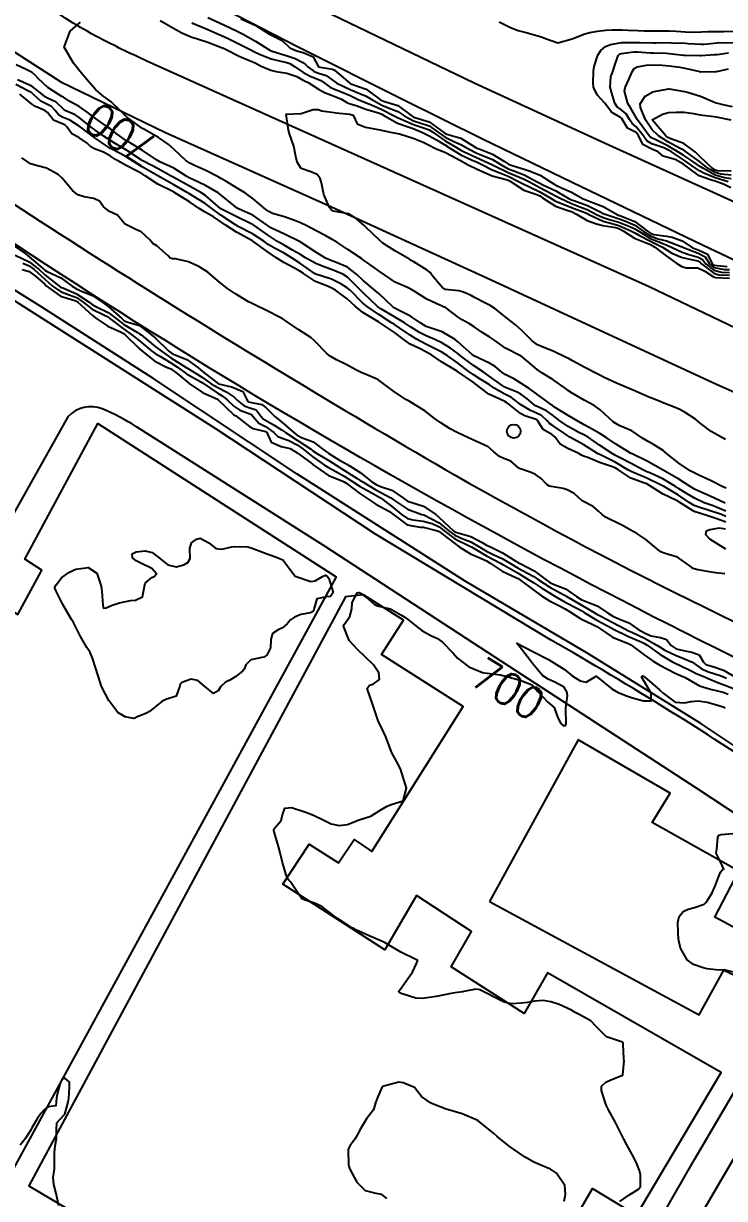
# Model space of a CAD drawing. Header units: metres. Extents: x 286371 to 293043, y 7462578 to 7466404.
# Drawn here: x 287345.1 to 287433.1, y 7465442.6 to 7465590.2 of the extents above; entities that cross this region are included whole.
import ezdxf
from ezdxf.enums import TextEntityAlignment as Align

# ---------------------------------------------------------------- set-up
doc = ezdxf.new("R2010")
doc.units = ezdxf.units.M
doc.header["$MEASUREMENT"] = 0
doc.linetypes.add('CONTINUO', pattern=[0])
for name, color, linetype in [('Cotas', 45, 'Continuous'), ('Curvas de Nivel 1m', 11, 'Continuous'), ('Curvas de Nivel 5m', 15, 'Continuous'), ('Divisas', 45, 'Continuous'), ('Edificações', 30, 'Continuous'), ('Linha Férrea', 20, 'Continuous'), ('Postes', 20, 'Continuous'), ('TEXTO', 45, 'Continuous'), ('Vias primárias', 230, 'Continuous')]:
    doc.layers.add(name, color=color, linetype=linetype)
doc.styles.add('Style-STANDARD', font='STANDARD.shx')

msp = doc.modelspace()

# ---------------------------------------------------------------- linework, layer by layer
at = {"layer": 'Curvas de Nivel 1m', "flags": 128}
for points, elevation in [([(287433.37, 7465531.81), (287433.03, 7465531.96), (287431.39, 7465532.79), (287429.99, 7465533.42), (287429.41, 7465533.7), (287428.83, 7465534.02), (287427.43, 7465534.95), (287426.04, 7465536.07), (287425.45, 7465536.56), (287424.23, 7465537.33), (287423.47, 7465537.75), (287422.86, 7465538.11), (287421.49, 7465539.01), (287420.01, 7465539.64), (287419.5, 7465539.93), (287419.18, 7465540.17), (287417.53, 7465541.66), (287416.76, 7465542.21), (287415.54, 7465542.89), (287414.02, 7465543.78), (287413.56, 7465544.07), (287413.29, 7465544.26), (287411.58, 7465545.46), (287410.22, 7465546.31), (287409.6, 7465546.73), (287407.72, 7465548.34), (287407.62, 7465548.41), (287407.51, 7465548.46), (287405.65, 7465549.43), (287404.3, 7465550.39), (287403.67, 7465550.81), (287402.66, 7465551.41), (287401.69, 7465552.1), (287401.12, 7465552.45), (287400.19, 7465552.96), (287399.71, 7465553.29), (287398.1, 7465554.5), (287397.85, 7465554.62), (287397.73, 7465554.67), (287397.47, 7465554.77), (287395.74, 7465555.58), (287394.18, 7465556.56), (287393.76, 7465556.82), (287393.31, 7465557.02), (287391.77, 7465557.7), (287390.42, 7465558.61), (287389.79, 7465559.09), (287388.31, 7465560.14), (287387.81, 7465560.48), (287387.55, 7465560.66), (287385.83, 7465561.81), (287384.47, 7465562.71), (287383.85, 7465563.08), (287383.07, 7465563.52), (287381.87, 7465564.16), (287380.67, 7465564.76), (287379.88, 7465565.14), (287379.26, 7465565.41), (287377.89, 7465565.89), (287376.39, 7465566.34), (287375.91, 7465566.56), (287375.53, 7465566.84), (287373.93, 7465568.18), (287372.97, 7465568.88), (287371.95, 7465569.52), (287370.49, 7465570.4), (287369.97, 7465570.69), (287369.54, 7465570.93), (287367.99, 7465571.74), (287366.66, 7465572.31), (287366, 7465572.63), (287365.49, 7465572.99), (287364.02, 7465574.37), (287363.25, 7465575.03), (287362.05, 7465575.88), (287360.23, 7465576.91), (287360.06, 7465576.99), (287359.93, 7465577.08), (287358.08, 7465578.44), (287357.37, 7465579.12), (287356.11, 7465580.33), (287355.02, 7465581.15), (287354.13, 7465581.88), (287353.02, 7465583.18), (287352.17, 7465584.21), (287351.39, 7465585.21), (287350.22, 7465587.22), (287350.97, 7465589.21), (287352.27, 7465590.37)], 701), ([(287362.27, 7465590.56), (287363.36, 7465589.93), (287364.25, 7465589.42), (287364.99, 7465589), (287366.24, 7465588.47), (287366.94, 7465588.27), (287368.23, 7465587.85), (287369.95, 7465587.19), (287370.22, 7465587.08), (287370.55, 7465586.92), (287372.2, 7465586.1), (287373.55, 7465585.51), (287374.19, 7465585.23), (287374.96, 7465584.85), (287376.18, 7465584.31), (287376.85, 7465584.15), (287378.17, 7465583.95), (287379.43, 7465583.52), (287380.16, 7465583.11), (287380.38, 7465582.99), (287380.84, 7465582.76), (287382.14, 7465581.95), (287382.92, 7465581.51), (287384.13, 7465581.08), (287385.04, 7465580.69), (287385.69, 7465580.26), (287386.12, 7465580.12), (287386.9, 7465579.87), (287388.11, 7465579.41), (287389.81, 7465578.91), (287390.1, 7465578.8), (287390.43, 7465578.61), (287392.08, 7465577.66), (287393.42, 7465577.21), (287394.06, 7465577), (287395.14, 7465576.54), (287396.05, 7465576.09), (287396.96, 7465575.59), (287398.03, 7465574.93), (287398.71, 7465574.48), (287400.01, 7465573.68), (287401.37, 7465573.08), (287402, 7465572.82), (287402.76, 7465572.42), (287403.98, 7465571.8), (287404.94, 7465571.43), (287405.97, 7465571.01), (287407.27, 7465570.35), (287407.96, 7465569.99), (287408.58, 7465569.71), (287409.95, 7465569.06), (287411.24, 7465568.29), (287411.93, 7465567.89), (287412.59, 7465567.61), (287413.92, 7465567.09), (287415.75, 7465566.39), (287415.91, 7465566.32), (287416.1, 7465566.22), (287417.89, 7465565.37), (287418.98, 7465565.08), (287419.88, 7465564.83), (287421.37, 7465564.14), (287421.87, 7465563.88), (287422.39, 7465563.6), (287423.85, 7465562.84), (287425.35, 7465562.08), (287425.83, 7465561.81), (287426.54, 7465561.35), (287427.82, 7465560.78), (287429.38, 7465560.45), (287429.81, 7465560.36), (287430.03, 7465560.24), (287430.26, 7465560.01), (287431.79, 7465558.82), (287432.43, 7465558.61), (287433.78, 7465558.56)], 701), ([(287368.27, 7465590.95), (287370.26, 7465590.02), (287371.92, 7465589.22), (287372.25, 7465589.07), (287372.59, 7465588.89), (287374.23, 7465587.97), (287376.05, 7465586.84), (287376.21, 7465586.76), (287376.33, 7465586.72), (287378.2, 7465586.14), (287379.21, 7465585.79), (287380.19, 7465585.29), (287380.49, 7465585.07), (287380.82, 7465584.76), (287381.61, 7465584.18), (287382.17, 7465583.97), (287383.1, 7465583.66), (287384.16, 7465582.91), (287384.47, 7465582.7), (287386.14, 7465581.88), (287387.43, 7465581.36), (287388.13, 7465581.05), (287388.83, 7465580.63), (287390.11, 7465579.93), (287391.24, 7465579.47), (287392.1, 7465579.12), (287392.98, 7465578.57), (287394.08, 7465577.98), (287394.89, 7465577.73), (287396.07, 7465577.34), (287397.24, 7465576.51), (287398.05, 7465575.92), (287399.16, 7465575.35), (287400.03, 7465574.99), (287401, 7465574.45), (287402.02, 7465573.91), (287402.87, 7465573.56), (287404, 7465573.09), (287405.18, 7465572.39), (287405.99, 7465571.94), (287406.67, 7465571.68), (287407.98, 7465571.2), (287409.62, 7465570.32), (287409.96, 7465570.12), (287410.33, 7465569.94), (287411.95, 7465569.16), (287413.52, 7465568.26), (287413.93, 7465568.06), (287414.24, 7465567.94), (287415.92, 7465567.31), (287417.63, 7465566.48), (287417.91, 7465566.33), (287418.29, 7465566.19), (287419.9, 7465565.64), (287420.64, 7465565.41), (287421.89, 7465564.88), (287422.94, 7465564.12), (287423.86, 7465563.52), (287424.78, 7465563.16), (287425.85, 7465562.88), (287427.71, 7465562.17), (287427.84, 7465562.12), (287427.98, 7465562.04), (287429.82, 7465561.35), (287430.7, 7465560.88), (287431.26, 7465559.99), (287431.8, 7465559.55), (287433.14, 7465559.3), (287433.79, 7465559.28)], 699), ([(287372.41, 7465590.76), (287374.26, 7465589.94), (287375.98, 7465588.84), (287376.24, 7465588.71), (287377.52, 7465588.1), (287378.22, 7465587.48), (287378.57, 7465587.15), (287379.29, 7465586.78), (287380.02, 7465586.58), (287380.21, 7465586.54), (287381.46, 7465586.01), (287382.17, 7465584.73), (287383.92, 7465584.45), (287384.18, 7465584.33), (287386.07, 7465582.68), (287386.15, 7465582.63), (287386.22, 7465582.61), (287388.14, 7465581.95), (287389.93, 7465580.62), (287390.12, 7465580.5), (287390.3, 7465580.44), (287392.11, 7465579.87), (287393.9, 7465578.56), (287394.09, 7465578.44), (287394.24, 7465578.4), (287396.07, 7465577.85), (287397.89, 7465576.5), (287398.05, 7465576.38), (287398.26, 7465576.29), (287400.04, 7465575.77), (287401.72, 7465574.75), (287402.03, 7465574.52), (287402.33, 7465574.43), (287404.01, 7465573.77), (287405.53, 7465572.85), (287406, 7465572.53), (287406.49, 7465572.37), (287407.99, 7465571.91), (287408.63, 7465571.69), (287409.98, 7465571.13), (287411.28, 7465570.29), (287411.96, 7465569.88), (287412.68, 7465569.54), (287413.95, 7465569.01), (287415.31, 7465568.23), (287415.93, 7465567.94), (287416.36, 7465567.79), (287417.92, 7465567.21), (287419.73, 7465566.17), (287419.9, 7465566.09), (287420, 7465566.06), (287421.89, 7465565.34), (287423.48, 7465564.11), (287423.87, 7465563.84), (287424.26, 7465563.7), (287425.86, 7465563.47), (287426.59, 7465563.34), (287427.85, 7465562.9), (287429.13, 7465562.02), (287429.83, 7465561.75), (287431.03, 7465561.2), (287431.61, 7465559.99), (287431.8, 7465559.83), (287433.5, 7465559.65)], 698), ([(287404.86, 7465590.4), (287406.26, 7465589.67), (287407.23, 7465589.33), (287408.25, 7465589.07), (287410, 7465588.56), (287410.24, 7465588.48), (287410.66, 7465588.31), (287412.23, 7465587.78), (287414.02, 7465588.25), (287414.24, 7465588.36), (287415.59, 7465588.88), (287416.25, 7465589.05), (287417.21, 7465589.24), (287418.25, 7465589.36), (287419.05, 7465589.38), (287420.25, 7465589.38), (287421.03, 7465589.36), (287422.25, 7465589.3), (287423.09, 7465589.27), (287424.25, 7465589.25), (287425.08, 7465589.26), (287426.25, 7465589.25), (287427.09, 7465589.21), (287428.25, 7465589.14), (287429.17, 7465589.1), (287430.25, 7465589.13), (287431.07, 7465589.17), (287432.25, 7465589.2), (287433.02, 7465589.2), (287434.25, 7465589.23)], 697), ([(287433.96, 7465569.57), (287433.09, 7465569.96), (287431.97, 7465570.38), (287431.4, 7465570.56), (287429.98, 7465571.07), (287428.65, 7465572.02), (287428, 7465572.51), (287426.94, 7465573.12), (287426.01, 7465573.36), (287425.46, 7465573.52), (287424.81, 7465574.08), (287424.03, 7465574.4), (287422.91, 7465574.99), (287422.36, 7465576.12), (287422.06, 7465576.49), (287420.98, 7465577.06), (287420.31, 7465578.16), (287420.23, 7465578.3), (287420.09, 7465578.4), (287418.96, 7465579.04), (287418.11, 7465580.19), (287417.15, 7465581.23), (287416.71, 7465582.21), (287416.65, 7465582.71), (287416.68, 7465584.21), (287416.77, 7465584.8), (287417.23, 7465586.2), (287417.62, 7465586.78), (287418.22, 7465587.28), (287418.83, 7465587.57), (287420.23, 7465587.81), (287420.56, 7465587.82), (287422.23, 7465587.81), (287422.55, 7465587.8), (287424.23, 7465587.75), (287424.57, 7465587.75), (287426.23, 7465587.79), (287426.51, 7465587.78), (287428.23, 7465587.7), (287428.58, 7465587.68), (287430.23, 7465587.6), (287430.61, 7465587.61), (287432.23, 7465587.78), (287432.41, 7465587.8), (287434.23, 7465587.75)], 698), ([(287433.61, 7465570.31), (287431.98, 7465570.8), (287430.57, 7465571.41), (287429.99, 7465571.69), (287429.5, 7465572.01), (287428.01, 7465573.06), (287426.48, 7465574.06), (287426.03, 7465574.32), (287425.54, 7465574.56), (287424.04, 7465575.07), (287423.38, 7465575.44), (287422.94, 7465576.11), (287422.07, 7465577.2), (287421.56, 7465577.61), (287421.21, 7465578.14), (287420.81, 7465578.86), (287420.1, 7465579.41), (287419.65, 7465579.71), (287419.39, 7465580.17), (287419.1, 7465581.15), (287418.77, 7465582.18), (287418.85, 7465583.48), (287419.11, 7465584.17), (287419.38, 7465584.97), (287419.79, 7465586.16), (287419.99, 7465586.37), (287420.21, 7465586.44), (287421.73, 7465586.61), (287422.21, 7465586.62), (287423.81, 7465586.51), (287424.21, 7465586.49), (287425.83, 7465586.45), (287426.21, 7465586.43), (287428.01, 7465586.23), (287428.21, 7465586.22), (287430.03, 7465586.18), (287430.21, 7465586.18), (287431.91, 7465586.28), (287432.21, 7465586.31), (287433.67, 7465586.5)], 699), ([(287433.33, 7465528.94), (287431.71, 7465529.61), (287431.34, 7465529.72), (287430.59, 7465530), (287429.36, 7465530.59), (287428.05, 7465531.35), (287427.38, 7465531.78), (287426.98, 7465532.05), (287425.4, 7465532.99), (287423.77, 7465533.74), (287423.41, 7465533.89), (287422.96, 7465534.11), (287421.43, 7465534.92), (287419.94, 7465535.66), (287419.44, 7465535.92), (287419.02, 7465536.17), (287417.46, 7465537.25), (287416.02, 7465538.22), (287415.48, 7465538.54), (287414.87, 7465538.84), (287413.49, 7465539.59), (287412.47, 7465540.27), (287411.52, 7465541.04), (287410.77, 7465541.55), (287409.53, 7465542.11), (287409.39, 7465542.17), (287409.18, 7465542.32), (287408.31, 7465543.1), (287407.55, 7465543.64), (287407.09, 7465543.88), (287405.86, 7465544.38), (287405.65, 7465544.47), (287405.57, 7465544.52), (287405.19, 7465544.77), (287403.59, 7465545.91), (287402.82, 7465546.43), (287401.61, 7465547.25), (287399.99, 7465548.47), (287399.64, 7465548.74), (287398.74, 7465549.4), (287397.66, 7465550.09), (287396.75, 7465550.52), (287395.67, 7465550.95), (287394.84, 7465551.39), (287393.69, 7465552.09), (287392.95, 7465552.58), (287391.71, 7465553.36), (287389.97, 7465554.37), (287389.72, 7465554.52), (287389.58, 7465554.63), (287387.75, 7465556.36), (287387.46, 7465556.66), (287385.78, 7465558.32), (287385.21, 7465558.69), (287383.79, 7465559.28), (287382.94, 7465559.59), (287381.8, 7465560.03), (287380.53, 7465560.76), (287379.82, 7465561.21), (287378.88, 7465561.74), (287377.84, 7465562.33), (287377.01, 7465562.82), (287375.85, 7465563.55), (287374.03, 7465564.86), (287373.89, 7465564.96), (287373.71, 7465565.04), (287371.9, 7465565.89), (287369.96, 7465566.88), (287369.91, 7465566.91), (287369.89, 7465566.92), (287367.94, 7465568.57), (287367.36, 7465568.96), (287365.96, 7465569.76), (287364.35, 7465570.63), (287363.97, 7465570.83), (287363.65, 7465571.02), (287361.99, 7465571.95), (287360.16, 7465572.91), (287360, 7465573), (287359.88, 7465573.08), (287358.02, 7465574.28), (287356.62, 7465575.13), (287356.04, 7465575.48), (287355.1, 7465576.1), (287354.06, 7465576.82), (287353.59, 7465577.17), (287352.08, 7465578.4), (287351.59, 7465578.71), (287350.41, 7465579.22), (287350.1, 7465579.45), (287349.18, 7465580.31), (287348.12, 7465580.83), (287347.83, 7465580.97), (287347.49, 7465581.27), (287346.14, 7465582.32), (287344.35, 7465583.13)], 699), ([(287433.32, 7465528.29), (287432.75, 7465528.54), (287431.33, 7465529), (287429.91, 7465529.43), (287429.34, 7465529.64), (287428.7, 7465530.02), (287427.37, 7465530.93), (287425.48, 7465532.07), (287425.38, 7465532.13), (287425.28, 7465532.18), (287423.4, 7465533.09), (287421.79, 7465533.75), (287421.41, 7465533.91), (287421.02, 7465534.14), (287419.43, 7465535.09), (287417.66, 7465535.97), (287417.44, 7465536.06), (287417.19, 7465536.2), (287415.46, 7465537.27), (287413.73, 7465538.25), (287413.48, 7465538.4), (287413.05, 7465538.69), (287411.5, 7465539.73), (287411.17, 7465539.96), (287410.88, 7465540.3), (287410.16, 7465540.96), (287409.52, 7465541.26), (287408.76, 7465541.57), (287407.53, 7465542.35), (287406.38, 7465543.2), (287405.55, 7465543.65), (287404.22, 7465544.4), (287403.57, 7465544.83), (287402.52, 7465545.49), (287401.59, 7465546.09), (287401.08, 7465546.45), (287399.62, 7465547.55), (287398.3, 7465548.49), (287397.64, 7465548.9), (287396.87, 7465549.29), (287395.65, 7465549.9), (287394.48, 7465550.55), (287393.67, 7465551.05), (287392.35, 7465551.92), (287391.69, 7465552.37), (287391.33, 7465552.6), (287389.71, 7465553.64), (287388.25, 7465554.65), (287387.73, 7465555.08), (287386.14, 7465556.68), (287385.76, 7465557), (287384.97, 7465557.49), (287383.77, 7465558.06), (287381.81, 7465558.72), (287381.78, 7465558.73), (287381.75, 7465558.74), (287379.8, 7465560.08), (287378.72, 7465560.79), (287377.82, 7465561.33), (287376.7, 7465561.95), (287375.84, 7465562.45), (287375.27, 7465562.84), (287373.86, 7465563.79), (287372.06, 7465564.71), (287371.88, 7465564.8), (287371.73, 7465564.9), (287369.9, 7465566.11), (287368.77, 7465566.94), (287367.92, 7465567.57), (287366.39, 7465568.52), (287365.94, 7465568.78), (287365.59, 7465568.99), (287363.96, 7465569.93), (287361.97, 7465571.04), (287359.99, 7465572.19), (287358.56, 7465573.1), (287358.01, 7465573.44), (287357.31, 7465573.82), (287356.02, 7465574.5), (287355, 7465575.15), (287354.04, 7465575.84), (287352.21, 7465577.19), (287352.07, 7465577.3), (287350.92, 7465578.06), (287350.08, 7465578.4), (287349.52, 7465578.67), (287349.07, 7465579.25), (287348.61, 7465579.77), (287348.11, 7465580.02), (287347.26, 7465580.42), (287346.37, 7465581.29), (287346.13, 7465581.5), (287345.74, 7465581.69), (287344.15, 7465582.51)], 698), ([(287433.31, 7465527.57), (287432.2, 7465527.97), (287431.32, 7465528.29), (287430.92, 7465528.39), (287429.33, 7465528.9), (287427.52, 7465530.04), (287427.36, 7465530.16), (287427.12, 7465530.28), (287425.37, 7465531.12), (287423.86, 7465532.1), (287423.39, 7465532.37), (287422.99, 7465532.51), (287421.4, 7465533.1), (287419.74, 7465534.16), (287419.42, 7465534.37), (287419.08, 7465534.51), (287417.43, 7465535.05), (287415.99, 7465535.66), (287415.44, 7465535.85), (287415.17, 7465535.96), (287414.78, 7465536.23), (287413.45, 7465536.83), (287412.52, 7465537.34), (287411.85, 7465538.28), (287411.48, 7465538.56), (287410.36, 7465539.18), (287409.67, 7465540.32), (287409.59, 7465540.41), (287409.51, 7465540.45), (287408.07, 7465540.9), (287407.52, 7465541.21), (287406.06, 7465542.38), (287405.75, 7465542.59), (287405.54, 7465542.72), (287404.94, 7465543), (287403.55, 7465543.65), (287402.5, 7465544.43), (287401.57, 7465545.13), (287399.63, 7465546.47), (287399.6, 7465546.5), (287399.55, 7465546.53), (287397.62, 7465547.68), (287396.38, 7465548.52), (287395.64, 7465548.97), (287394.84, 7465549.36), (287393.65, 7465549.93), (287392.74, 7465550.58), (287391.68, 7465551.37), (287389.82, 7465552.62), (287389.7, 7465552.71), (287389.49, 7465552.83), (287387.71, 7465553.9), (287386.76, 7465554.67), (287385.74, 7465555.59), (287384.3, 7465556.71), (287383.76, 7465557.01), (287383.3, 7465557.18), (287381.77, 7465557.8), (287380.25, 7465558.77), (287379.79, 7465559.09), (287379.06, 7465559.52), (287377.8, 7465560.19), (287376.81, 7465560.82), (287375.82, 7465561.48), (287373.9, 7465562.86), (287373.84, 7465562.9), (287373.77, 7465562.94), (287371.87, 7465563.97), (287370.41, 7465564.92), (287369.89, 7465565.28), (287368.95, 7465565.89), (287367.91, 7465566.49), (287367.18, 7465566.97), (287365.93, 7465567.77), (287363.96, 7465569.01), (287363.94, 7465569.02), (287363.93, 7465569.03), (287361.96, 7465570.01), (287360.36, 7465571.07), (287359.98, 7465571.32), (287359.45, 7465571.62), (287357.99, 7465572.34), (287356.67, 7465573.12), (287356.01, 7465573.53), (287355.14, 7465574.02), (287354.02, 7465574.46), (287353.56, 7465574.71), (287353.11, 7465575.18), (287352.04, 7465575.86), (287351.18, 7465576.34), (287350.55, 7465577.22), (287350.3, 7465577.46), (287350.07, 7465577.55), (287348.87, 7465578.05), (287348.09, 7465579), (287347.76, 7465579.27), (287346.59, 7465579.77), (287346.11, 7465580.1), (287344.64, 7465581.32)], 697), ([(287433.98, 7465571.16), (287432.69, 7465571.26), (287431.99, 7465571.46), (287431.09, 7465571.99), (287430.01, 7465572.85), (287428.39, 7465574.03), (287428.03, 7465574.26), (287427.58, 7465574.49), (287426.04, 7465575.32), (287424.84, 7465576.08), (287424.07, 7465576.82), (287423.24, 7465578.11), (287422.6, 7465579.63), (287422.57, 7465580.12), (287423.17, 7465581.06), (287424.14, 7465581.62), (287424.52, 7465581.71), (287426.14, 7465582), (287426.21, 7465582), (287428.14, 7465581.66), (287428.62, 7465581.54), (287430.13, 7465581.05), (287431.7, 7465580.4), (287432.12, 7465580.23), (287433.12, 7465579.96), (287434.11, 7465579.78)], 701), ([(287433.27, 7465537.96), (287431.49, 7465538.94), (287430.08, 7465540.01), (287429.51, 7465540.48), (287428.22, 7465541.33), (287427.53, 7465541.71), (287426.76, 7465542.06), (287425.54, 7465542.52), (287424.85, 7465542.78), (287423.55, 7465543.3), (287421.67, 7465544.13), (287421.56, 7465544.18), (287421.48, 7465544.22), (287419.58, 7465545.01), (287418.04, 7465545.74), (287417.59, 7465545.98), (287417.17, 7465546.2), (287415.61, 7465547), (287414.04, 7465547.82), (287413.62, 7465548.06), (287413.26, 7465548.26), (287411.64, 7465549.04), (287410.46, 7465549.48), (287409.65, 7465549.85), (287408.97, 7465550.32), (287407.68, 7465551.64), (287406.89, 7465552.36), (287405.71, 7465553.26), (287404.29, 7465554.4), (287403.73, 7465554.77), (287403.06, 7465555.09), (287401.74, 7465555.76), (287401.31, 7465556.01), (287400.37, 7465556.46), (287399.76, 7465556.62), (287398.06, 7465556.8), (287397.76, 7465556.94), (287396.44, 7465558.52), (287396.16, 7465558.9), (287395.79, 7465559.22), (287394.12, 7465560.25), (287393.81, 7465560.44), (287393.6, 7465560.57), (287391.83, 7465561.59), (287390.23, 7465562.62), (287389.85, 7465562.93), (287388.06, 7465564.65), (287387.88, 7465564.82), (287386.87, 7465565.69), (287385.9, 7465566.27), (287384, 7465566.62), (287383.9, 7465566.66), (287383.83, 7465566.72), (287383.53, 7465567.1), (287382.8, 7465568.73), (287382.53, 7465570.17), (287382.34, 7465570.74), (287381.98, 7465571.21), (287381.19, 7465571.56), (287379.99, 7465571.99), (287379.46, 7465572.78), (287379.31, 7465573.49), (287379.04, 7465574.79), (287378.52, 7465576.34), (287378.39, 7465576.8), (287378.09, 7465578.8), (287379.98, 7465578.9), (287380.1, 7465578.92), (287381.47, 7465579.38), (287382.1, 7465579.37), (287382.58, 7465579.22), (287384.1, 7465579), (287384.36, 7465578.97), (287386.1, 7465578.8), (287386.51, 7465578.67), (287387.01, 7465577.6), (287388.07, 7465577.18), (287389.86, 7465576.83), (287390.07, 7465576.78), (287390.98, 7465576.6), (287392.06, 7465576.39), (287392.32, 7465576.32), (287394.04, 7465575.77), (287395.3, 7465575.27), (287396.03, 7465574.9), (287396.85, 7465574.51), (287398.02, 7465574.04), (287398.91, 7465573.58), (287400, 7465572.97), (287400.95, 7465572.45), (287401.99, 7465571.93), (287402.9, 7465571.5), (287403.97, 7465571.07), (287405.74, 7465570.61), (287405.97, 7465570.52), (287406.23, 7465570.37), (287407.95, 7465569.25), (287409.56, 7465568.7), (287409.94, 7465568.54), (287410.3, 7465568.31), (287411.92, 7465567.24), (287413.46, 7465566.71), (287413.91, 7465566.56), (287414.55, 7465566.24), (287415.89, 7465565.45), (287417.07, 7465565.03), (287417.88, 7465564.81), (287419.5, 7465564.55), (287419.88, 7465564.45), (287420.43, 7465564.16), (287421.86, 7465563.21), (287423.3, 7465562.66), (287423.84, 7465562.43), (287424.39, 7465562.1), (287425.82, 7465561.01), (287427.14, 7465560.05), (287427.8, 7465559.65), (287428.32, 7465559.52), (287429.8, 7465559.5), (287430.69, 7465559.1), (287431.78, 7465558.38), (287432.07, 7465558.27), (287433.78, 7465558.19)], 702), ([(287433.99, 7465571.65), (287432.26, 7465571.7), (287431.99, 7465571.77), (287431.66, 7465571.98), (287430.02, 7465573.54), (287429.51, 7465574.01), (287428.04, 7465575.13), (287426.41, 7465575.7), (287426.05, 7465575.85), (287425.76, 7465576.07), (287424.08, 7465578.09), (287425.36, 7465578.81), (287426.1, 7465579), (287427.08, 7465579.07), (287428.1, 7465579.05), (287429.24, 7465578.88), (287430.09, 7465578.73), (287431.53, 7465578.55), (287432.09, 7465578.45), (287433.96, 7465578.07)], 702), ([(287433.21, 7465521.09), (287432, 7465521.18), (287431.21, 7465521.33), (287429.63, 7465521.6), (287429.22, 7465521.73), (287428.82, 7465522.02), (287427.24, 7465523.15), (287425.68, 7465523.64), (287425.25, 7465523.77), (287424.83, 7465524.08), (287423.27, 7465525.38), (287422.12, 7465526.12), (287421.3, 7465526.59), (287420.34, 7465527.12), (287419.32, 7465527.65), (287418.96, 7465527.81), (287418.2, 7465528.19), (287417.72, 7465528.58), (287417.34, 7465528.94), (287416.64, 7465529.51), (287415.35, 7465530.18), (287415.27, 7465530.24), (287414.27, 7465531.15), (287413.37, 7465531.63), (287412.89, 7465531.79), (287411.38, 7465532.02), (287411.15, 7465532.07), (287410.83, 7465532.3), (287410.14, 7465533.06), (287409.4, 7465533.53), (287408.86, 7465533.79), (287407.41, 7465534.29), (287407.36, 7465534.3), (287407.3, 7465534.36), (287406.29, 7465535.23), (287405.43, 7465535.57), (287404.87, 7465535.82), (287404.17, 7465536.4), (287403.45, 7465537), (287402.37, 7465537.52), (287401.47, 7465537.94), (287400.36, 7465538.46), (287399.48, 7465538.87), (287398.7, 7465539.28), (287397.5, 7465540.02), (287396.84, 7465540.51), (287395.52, 7465541.53), (287393.87, 7465542.56), (287393.55, 7465542.74), (287393.14, 7465542.98), (287391.57, 7465544), (287390.78, 7465544.61), (287389.59, 7465545.49), (287388.13, 7465546.12), (287387.6, 7465546.31), (287386.84, 7465546.67), (287385.61, 7465547.34), (287384.4, 7465547.93), (287383.63, 7465548.4), (287383.25, 7465548.72), (287381.66, 7465550.35), (287381.17, 7465550.75), (287379.68, 7465551.73), (287378.07, 7465552.8), (287377.7, 7465553.05), (287377.16, 7465553.35), (287375.71, 7465554.12), (287374.16, 7465554.86), (287373.73, 7465555.05), (287373.35, 7465555.25), (287371.74, 7465556.22), (287370.73, 7465556.91), (287369.77, 7465557.66), (287368.23, 7465558.95), (287367.79, 7465559.27), (287367.11, 7465559.65), (287365.81, 7465560.24), (287364.2, 7465560.63), (287363.82, 7465560.63), (287363.5, 7465560.71), (287363.25, 7465561.02), (287361.84, 7465562.25), (287361.36, 7465562.57), (287360.92, 7465563.06), (287359.87, 7465564.01), (287359.14, 7465564.35), (287357.88, 7465564.97), (287357.76, 7465565.12), (287356.89, 7465566.12), (287355.91, 7465566.58), (287355.14, 7465567.16), (287354.63, 7465567.87), (287353.93, 7465568.21), (287352.73, 7465568.4), (287351.94, 7465568.69), (287351.27, 7465569.21), (287349.97, 7465570.78), (287349.46, 7465571.24), (287347.99, 7465572.02), (287347.02, 7465572.25), (287345.99, 7465572.57), (287344.88, 7465573.31)], 696), ([(287343.84, 7465562.31), (287345.29, 7465561.3), (287345.82, 7465560.88), (287347.73, 7465559.27), (287347.79, 7465559.2), (287347.97, 7465559.08), (287349.78, 7465558.23), (287351.22, 7465557.21), (287351.76, 7465556.87), (287352.39, 7465556.56), (287353.75, 7465556.02), (287355.05, 7465555.15), (287355.73, 7465554.63), (287357.43, 7465553.12), (287357.69, 7465552.9), (287358.08, 7465552.71), (287359.68, 7465552.24), (287361.23, 7465551.06), (287361.66, 7465550.65), (287363.36, 7465549.03), (287363.63, 7465548.83), (287364.01, 7465548.63), (287365.62, 7465548), (287367, 7465546.97), (287367.6, 7465546.49), (287369.57, 7465544.93), (287371.21, 7465544.55), (287371.57, 7465544.45), (287372.66, 7465543.98), (287373.19, 7465542.87), (287373.35, 7465542.68), (287373.54, 7465542.62), (287375.02, 7465542.33), (287375.53, 7465541.98), (287376.65, 7465540.82), (287377.5, 7465540.14), (287379.1, 7465538.78), (287379.48, 7465538.5), (287380.03, 7465538.21), (287381.47, 7465537.63), (287382.7, 7465536.73), (287383.44, 7465536.17), (287384.78, 7465535.34), (287385.42, 7465535), (287386.01, 7465534.68), (287387.4, 7465533.79), (287388.87, 7465532.63), (287389.38, 7465532.29), (287389.94, 7465532.05), (287391.37, 7465531.58), (287392.83, 7465530.57), (287393.35, 7465530.21), (287393.86, 7465530.04), (287395.34, 7465529.57), (287396.88, 7465528.51), (287397.32, 7465528.14), (287399.12, 7465526.48), (287399.29, 7465526.34), (287399.51, 7465526.25), (287401.28, 7465525.74), (287402.69, 7465525.01), (287403.27, 7465524.66), (287403.83, 7465524.41), (287405.25, 7465523.7), (287406.95, 7465522.65), (287407.24, 7465522.45), (287407.47, 7465522.35), (287409.22, 7465521.45), (287410.76, 7465520.3), (287411.2, 7465519.99), (287411.74, 7465519.74), (287413.18, 7465519.17), (287414.57, 7465518.24), (287415.16, 7465517.85), (287415.84, 7465517.54), (287417.15, 7465517.05), (287418.44, 7465516.18), (287419.13, 7465515.75), (287419.86, 7465515.43), (287421.12, 7465514.9), (287422.28, 7465514.13), (287423.1, 7465513.64), (287423.9, 7465513.29), (287425.09, 7465513.09), (287425.85, 7465512.83), (287426.44, 7465512.06), (287427.07, 7465511.67), (287428.39, 7465511.35), (287429.06, 7465511.23), (287429.96, 7465510.9), (287430.53, 7465509.99), (287430.78, 7465509.73), (287431.04, 7465509.61), (287431.55, 7465509.47), (287433.03, 7465508.99), (287434.83, 7465507.93)], 696), ([(287344.05, 7465561.09), (287345.81, 7465560.24), (287347.07, 7465559.28), (287347.78, 7465558.64), (287349.52, 7465557.24), (287349.76, 7465557.07), (287350.02, 7465556.97), (287351.75, 7465556.24), (287353.33, 7465555.18), (287353.73, 7465554.89), (287354.27, 7465554.62), (287355.72, 7465553.91), (287356.73, 7465553.13), (287357.68, 7465552.4), (287359.4, 7465551.36), (287359.67, 7465551.22), (287359.87, 7465551.08), (287361.64, 7465549.64), (287362.41, 7465549.04), (287363.62, 7465548.21), (287365.53, 7465547), (287365.6, 7465546.95), (287365.71, 7465546.89), (287367.59, 7465545.73), (287368.67, 7465544.95), (287369.57, 7465544.41), (287370.57, 7465543.93), (287371.55, 7465543.27), (287371.74, 7465543.1), (287371.94, 7465542.9), (287372.83, 7465542.17), (287373.53, 7465541.93), (287374.31, 7465541.65), (287374.95, 7465540.85), (287375.21, 7465540.54), (287375.51, 7465540.35), (287376.58, 7465539.73), (287377.49, 7465539.14), (287378.02, 7465538.8), (287379.47, 7465537.86), (287381.13, 7465536.75), (287381.45, 7465536.52), (287382.03, 7465536.15), (287383.43, 7465535.3), (287384.37, 7465534.7), (287385.4, 7465534.05), (287387.01, 7465533.04), (287387.39, 7465532.81), (287387.63, 7465532.65), (287389.37, 7465531.64), (287391.24, 7465530.6), (287391.35, 7465530.52), (287391.68, 7465530.26), (287393.33, 7465529.19), (287395.11, 7465528.54), (287395.32, 7465528.49), (287395.38, 7465528.48), (287397.31, 7465527.46), (287398.52, 7465526.49), (287399.29, 7465525.91), (287400.28, 7465525.46), (287401.27, 7465525.1), (287402.42, 7465524.43), (287403.26, 7465523.92), (287404.18, 7465523.47), (287405.24, 7465522.99), (287406.25, 7465522.37), (287407.23, 7465521.77), (287408.42, 7465521.14), (287409.21, 7465520.72), (287409.8, 7465520.32), (287411.19, 7465519.38), (287413.04, 7465518.39), (287413.17, 7465518.33), (287413.28, 7465518.26), (287415.15, 7465517.16), (287416.79, 7465516.21), (287417.13, 7465516.01), (287417.53, 7465515.8), (287419.12, 7465514.96), (287420.63, 7465514.15), (287421.1, 7465513.91), (287421.51, 7465513.73), (287423.09, 7465512.97), (287424.65, 7465512.09), (287425.07, 7465511.84), (287425.64, 7465511.5), (287427.06, 7465510.81), (287427.6, 7465510.59), (287429.02, 7465510.02), (287429.04, 7465510.01), (287430.21, 7465509.18), (287431.03, 7465508.79), (287432.73, 7465508.25), (287433.02, 7465508.14), (287433.38, 7465507.95)], 697), ([(287344.91, 7465559.31), (287345.79, 7465559.04), (287346.59, 7465558.47), (287347.77, 7465557.45), (287347.96, 7465557.26), (287349.74, 7465555.95), (287351.56, 7465555.38), (287351.74, 7465555.32), (287351.9, 7465555.2), (287353.71, 7465553.56), (287354.19, 7465553.17), (287355.68, 7465552.16), (287357.36, 7465551.43), (287357.67, 7465551.24), (287357.82, 7465551.11), (287359.64, 7465549.39), (287359.97, 7465549.08), (287361.61, 7465547.77), (287363.05, 7465547.03), (287363.6, 7465546.8), (287364.39, 7465546.21), (287365.58, 7465545.26), (287365.91, 7465544.99), (287367.56, 7465543.84), (287369.53, 7465542.95), (287369.54, 7465542.94), (287371.52, 7465541.04), (287371.6, 7465540.99), (287371.78, 7465540.9), (287373.49, 7465539.56), (287373.95, 7465539.32), (287375.49, 7465538.96), (287375.65, 7465538.83), (287376.22, 7465537.59), (287377.46, 7465537.07), (287378.59, 7465536.79), (287379.15, 7465536.48), (287379.45, 7465536.27), (287381.13, 7465535.05), (287381.42, 7465534.79), (287381.47, 7465534.74), (287383.39, 7465533.43), (287385.22, 7465532.69), (287385.38, 7465532.63), (287385.57, 7465532.49), (287387.36, 7465531.15), (287388.09, 7465530.64), (287389.34, 7465529.81), (287391.05, 7465528.88), (287391.33, 7465528.69), (287391.44, 7465528.59), (287393.3, 7465527.21), (287394.91, 7465526.94), (287395.3, 7465526.91), (287396.94, 7465526.51), (287397.29, 7465526.39), (287397.69, 7465526.1), (287399.27, 7465524.88), (287399.84, 7465524.47), (287401.25, 7465523.58), (287402.71, 7465522.95), (287403.24, 7465522.7), (287403.7, 7465522.41), (287405.22, 7465521.39), (287406.95, 7465520.61), (287407.21, 7465520.49), (287407.41, 7465520.35), (287409.18, 7465519.01), (287410.18, 7465518.31), (287411.15, 7465517.69), (287412.32, 7465517.1), (287413.14, 7465516.67), (287413.81, 7465516.25), (287415.12, 7465515.41), (287416.63, 7465514.69), (287417.11, 7465514.44), (287417.48, 7465514.2), (287419.09, 7465513.1), (287420.82, 7465512.41), (287421.08, 7465512.31), (287421.4, 7465512.14), (287423.06, 7465510.88), (287424.19, 7465510.1), (287425.04, 7465509.61), (287425.99, 7465509.11), (287427.02, 7465508.57), (287428.19, 7465508.04), (287429.01, 7465507.58), (287430.01, 7465507.01), (287430.99, 7465506.69), (287431.56, 7465506.55), (287432.99, 7465506.2), (287433.61, 7465505.95)], 699), ([(287345.01, 7465560.1), (287345.8, 7465559.75), (287346.42, 7465559.29), (287347.78, 7465558.06), (287348.71, 7465557.25), (287349.75, 7465556.51), (287350.84, 7465556.13), (287351.74, 7465555.78), (287352.58, 7465555.19), (287353.72, 7465554.32), (287355.36, 7465553.5), (287355.71, 7465553.33), (287355.96, 7465553.14), (287357.67, 7465551.84), (287358.7, 7465551.1), (287359.65, 7465550.34), (287361.17, 7465549.06), (287361.63, 7465548.73), (287362.32, 7465548.35), (287363.61, 7465547.59), (287364.45, 7465547.01), (287365.59, 7465546.2), (287367.36, 7465545.18), (287367.58, 7465545.06), (287367.71, 7465544.96), (287369.56, 7465543.73), (287370.05, 7465543.42), (287370.69, 7465542.92), (287371.53, 7465542.11), (287372.26, 7465541.62), (287373.52, 7465541.18), (287373.74, 7465541.09), (287373.92, 7465540.87), (287374.65, 7465540), (287375.49, 7465539.56), (287376.56, 7465538.82), (287377, 7465538.34), (287377.47, 7465538.13), (287378.43, 7465537.83), (287379.46, 7465537.28), (287380.18, 7465536.76), (287381.44, 7465535.76), (287382.91, 7465534.72), (287383.41, 7465534.43), (287383.97, 7465534.14), (287385.39, 7465533.35), (287386.4, 7465532.67), (287387.37, 7465532.02), (287388.67, 7465531.33), (287389.36, 7465530.97), (287389.94, 7465530.62), (287391.34, 7465529.58), (287392.54, 7465528.58), (287393.32, 7465528.03), (287394, 7465527.86), (287395.31, 7465527.69), (287396.43, 7465527.39), (287397.3, 7465526.97), (287397.9, 7465526.5), (287399.28, 7465525.47), (287401.17, 7465524.54), (287401.26, 7465524.5), (287401.37, 7465524.44), (287403.25, 7465523.34), (287405.03, 7465522.39), (287405.23, 7465522.28), (287405.47, 7465522.15), (287407.22, 7465521.14), (287408.56, 7465520.33), (287409.2, 7465519.93), (287410.2, 7465519.29), (287411.17, 7465518.69), (287411.84, 7465518.28), (287413.15, 7465517.53), (287414.68, 7465516.7), (287415.14, 7465516.45), (287415.5, 7465516.23), (287417.12, 7465515.26), (287419.07, 7465514.21), (287419.1, 7465514.19), (287419.14, 7465514.17), (287421.09, 7465513.18), (287422.68, 7465512.52), (287423.08, 7465512.34), (287423.45, 7465512.11), (287425.06, 7465510.95), (287426.54, 7465510.06), (287427.04, 7465509.8), (287427.49, 7465509.6), (287429.03, 7465508.84), (287429.57, 7465508.57), (287430.95, 7465507.99), (287431, 7465507.97), (287431.01, 7465507.96), (287432.41, 7465507.37), (287433, 7465507.16), (287434.28, 7465506.65)], 698), ([(287433.29, 7465526.68), (287432.47, 7465526.79), (287431.29, 7465526.59), (287430.86, 7465526.43), (287430.76, 7465525.99), (287431.28, 7465525.47), (287432.59, 7465524.64), (287433.26, 7465524.19)], 696), ([(287434.45, 7465470.98), (287433.09, 7465471.32), (287432.45, 7465471.3), (287430.96, 7465471.48), (287430.46, 7465471.6), (287429.24, 7465472.01), (287428.47, 7465472.58), (287427.62, 7465474.04), (287427.36, 7465475.19), (287427.32, 7465476.04), (287427.3, 7465477.28), (287427.45, 7465478.04), (287427.95, 7465478.64), (287428.57, 7465478.94), (287429.4, 7465479.18), (287430.58, 7465479.59), (287430.8, 7465479.77), (287430.96, 7465479.99), (287431.58, 7465481), (287432, 7465481.97), (287432.17, 7465482.43), (287432.64, 7465483.61), (287432.8, 7465483.8), (287433.08, 7465483.96), (287432.66, 7465484.89), (287432.09, 7465485.97), (287432.18, 7465486.48), (287432.29, 7465487.97), (287432.42, 7465488.26), (287432.71, 7465488.35), (287434.2, 7465488.46)], 701), ([(287349.53, 7465441.7), (287349.18, 7465443.24), (287348.9, 7465444.39), (287348.83, 7465445.24), (287348.97, 7465446.34), (287349, 7465447.24), (287348.99, 7465448.35), (287349.09, 7465449.24), (287349.26, 7465450.1), (287349.25, 7465451.24), (287349.3, 7465452.1), (287350.17, 7465453.06), (287350.25, 7465453.15), (287350.28, 7465453.22), (287350.7, 7465454.72), (287350.78, 7465455.22), (287350.89, 7465456.55), (287350.86, 7465457.22), (287350.24, 7465457.77), (287349.9, 7465457.56), (287349.75, 7465457.23), (287349.39, 7465456.07), (287349.23, 7465455.24), (287349.16, 7465454.27), (287348.19, 7465454.13), (287347.68, 7465453.76), (287347.28, 7465453.27), (287346.82, 7465452.62), (287346.15, 7465451.48), (287346.09, 7465451.34), (287346.07, 7465451.29), (287345.32, 7465450.1), (287344.67, 7465449.31)], 699), ([(287413, 7465442.26), (287413.16, 7465443.11), (287413.09, 7465444.26), (287412.06, 7465445.8), (287411.3, 7465446.29), (287410.07, 7465446.81), (287409.21, 7465447.19), (287408.09, 7465447.79), (287407.3, 7465448.35), (287406.12, 7465449.19), (287404.61, 7465450.39), (287404.14, 7465450.82), (287402.16, 7465452.42), (287400.18, 7465453.25), (287399.08, 7465453.57), (287398.18, 7465453.85), (287396.46, 7465454.51), (287396.2, 7465454.63), (287395.09, 7465455.42), (287394.22, 7465456.54), (287392.8, 7465457.14), (287392.23, 7465457.21), (287390.35, 7465456.74), (287390.23, 7465456.7), (287390.18, 7465456.66), (287390.15, 7465456.62), (287389.55, 7465455.28), (287389.33, 7465454.63), (287389.05, 7465453.76), (287388.16, 7465452.64), (287387.44, 7465451.36), (287387.03, 7465450.66), (287386.72, 7465450.07), (287386.11, 7465449.29), (287385.91, 7465448.88), (287385.88, 7465448.68), (287385.92, 7465446.83), (287385.94, 7465446.68), (287386.07, 7465446.29), (287386.98, 7465444.66), (287388.03, 7465443.62), (287389.36, 7465443.29), (287390.02, 7465443.17), (287390.68, 7465442.6)], 699)]:
    msp.add_lwpolyline(points, dxfattribs=dict(at, elevation=elevation))
at = {"layer": 'Curvas de Nivel 5m', "elevation": 700, "flags": 128}
for points in [[(287366.26, 7465590.28), (287367.46, 7465589.76), (287368.25, 7465589.43), (287369.39, 7465588.94), (287370.24, 7465588.56), (287370.89, 7465588.26), (287372.22, 7465587.61), (287373.64, 7465586.87), (287374.21, 7465586.59), (287374.74, 7465586.33), (287376.2, 7465585.73), (287377.59, 7465585.41), (287378.19, 7465585.28), (287378.54, 7465585.15), (287379.13, 7465584.79), (287380.17, 7465584.09), (287381.02, 7465583.61), (287382.16, 7465583.16), (287382.45, 7465583.03), (287382.87, 7465582.73), (287383.61, 7465582.18), (287384.14, 7465581.94), (287385.34, 7465581.48), (287386.13, 7465581.13), (287387.14, 7465580.66), (287388.12, 7465580.23), (287388.79, 7465579.96), (287390.11, 7465579.37), (287391.65, 7465578.59), (287392.09, 7465578.37), (287392.45, 7465578.21), (287394.07, 7465577.52), (287395.6, 7465576.99), (287396.06, 7465576.82), (287396.52, 7465576.52), (287398.04, 7465575.45), (287399.68, 7465574.47), (287400.02, 7465574.28), (287400.36, 7465574.11), (287402.01, 7465573.36), (287403.91, 7465572.49), (287403.99, 7465572.45), (287404.09, 7465572.4), (287405.98, 7465571.48), (287407.48, 7465570.84), (287407.97, 7465570.64), (287408.57, 7465570.34), (287409.95, 7465569.58), (287411.44, 7465568.79), (287411.94, 7465568.53), (287412.42, 7465568.28), (287413.92, 7465567.58), (287414.98, 7465567.18), (287415.91, 7465566.81), (287417.08, 7465566.21), (287417.9, 7465565.82), (287418.42, 7465565.66), (287419.89, 7465565.22), (287421.36, 7465564.66), (287421.88, 7465564.42), (287422.32, 7465564.13), (287423.86, 7465563.19), (287425.39, 7465562.54), (287425.84, 7465562.39), (287426.59, 7465562.06), (287427.83, 7465561.47), (287428.66, 7465561.19), (287429.82, 7465560.85), (287430.37, 7465560.56), (287430.82, 7465560), (287431.79, 7465559.21), (287432.78, 7465558.96), (287433.79, 7465558.92)], [(287433.23, 7465529.96), (287431.36, 7465530.84), (287429.94, 7465531.44), (287429.38, 7465531.71), (287428.85, 7465532.02), (287427.4, 7465532.96), (287425.45, 7465534.07), (287425.41, 7465534.09), (287425.37, 7465534.12), (287423.43, 7465535.23), (287421.53, 7465536.13), (287421.44, 7465536.18), (287421.35, 7465536.23), (287419.46, 7465537.41), (287418.28, 7465538.18), (287417.48, 7465538.68), (287416.43, 7465539.27), (287415.5, 7465539.79), (287414.71, 7465540.24), (287413.51, 7465540.96), (287411.79, 7465542.02), (287411.53, 7465542.21), (287411.48, 7465542.24), (287411.4, 7465542.29), (287409.55, 7465543.66), (287409.18, 7465543.94), (287408.61, 7465544.33), (287407.57, 7465545.03), (287406.75, 7465545.53), (287405.59, 7465546.11), (287405.18, 7465546.39), (287404.34, 7465547.13), (287403.61, 7465547.54), (287401.68, 7465548.44), (287401.63, 7465548.48), (287401.47, 7465548.62), (287399.66, 7465550.21), (287399.32, 7465550.48), (287397.68, 7465551.47), (287396.29, 7465551.92), (287395.69, 7465552.13), (287395, 7465552.54), (287393.71, 7465553.45), (287392.05, 7465554.26), (287391.72, 7465554.44), (287391.5, 7465554.6), (287389.75, 7465556.23), (287389.29, 7465556.63), (287387.77, 7465557.91), (287386.97, 7465558.67), (287385.8, 7465559.58), (287384.3, 7465560.21), (287383.81, 7465560.38), (287383.05, 7465560.73), (287381.83, 7465561.49), (287379.84, 7465562.77), (287377.86, 7465563.74), (287376.17, 7465564.53), (287375.87, 7465564.7), (287375.69, 7465564.84), (287373.9, 7465566.1), (287372.17, 7465566.89), (287371.92, 7465567.01), (287371.46, 7465567.36), (287369.94, 7465568.63), (287369.53, 7465568.93), (287367.96, 7465569.84), (287366.37, 7465570.58), (287365.97, 7465570.78), (287365.63, 7465570.99), (287363.99, 7465572.01), (287362.22, 7465572.82), (287362, 7465572.93), (287361.81, 7465573.05), (287360.02, 7465574.26), (287358.61, 7465575.1), (287358.04, 7465575.44), (287356.88, 7465576.3), (287356.06, 7465576.91), (287355.74, 7465577.14), (287354.08, 7465578.31), (287352.92, 7465579.18), (287352.1, 7465579.75), (287350.92, 7465580.41), (287350.12, 7465580.92), (287349.93, 7465581.03), (287349.57, 7465581.23), (287348.14, 7465582.14), (287346.93, 7465583.28), (287346.58, 7465583.7), (287346.18, 7465584.04), (287345.33, 7465584.45), (287344.19, 7465584.98)], [(287433.98, 7465570.69), (287433.13, 7465570.8), (287431.98, 7465571.14), (287430.41, 7465572), (287430, 7465572.28), (287429.16, 7465572.86), (287428.02, 7465573.62), (287427.35, 7465574.04), (287426.04, 7465574.82), (287424.54, 7465575.59), (287424.05, 7465575.78), (287423.85, 7465575.9), (287423.69, 7465576.1), (287422.46, 7465577.74), (287422.18, 7465578.12), (287422.09, 7465578.31), (287421.44, 7465579.47), (287421, 7465580.14), (287420.6, 7465581.69), (287420.68, 7465582.15), (287421.14, 7465583.16), (287421.55, 7465584.13), (287421.79, 7465584.52), (287422.18, 7465584.74), (287423.33, 7465584.97), (287424.19, 7465584.98), (287425.33, 7465584.94), (287426.19, 7465584.88), (287427.53, 7465584.7), (287428.18, 7465584.57), (287430.03, 7465584.15), (287430.18, 7465584.13), (287432, 7465584.15), (287432.18, 7465584.17), (287433.65, 7465584.48)], [(287420.01, 7465442.25), (287421.14, 7465443.02), (287422.03, 7465443.59), (287422.35, 7465443.79), (287422.59, 7465444.12), (287422.59, 7465445.58), (287422.49, 7465446.12), (287422.08, 7465447.11), (287421.55, 7465448.13), (287420.9, 7465449.36), (287420.48, 7465450.15), (287420.13, 7465450.82), (287419.44, 7465452.17), (287418.59, 7465453.77), (287418.38, 7465454.18), (287418.2, 7465454.6), (287417.7, 7465456.19), (287417.71, 7465456.71), (287418.24, 7465457.24), (287418.88, 7465457.53), (287420.25, 7465458.05), (287420.33, 7465458.08), (287420.37, 7465458.15), (287420.53, 7465459.9), (287420.52, 7465460.15), (287420.44, 7465462.02), (287420.41, 7465462.15), (287420.32, 7465462.25), (287420.19, 7465462.29), (287418.33, 7465462.92), (287417.04, 7465464.2), (287416.35, 7465464.94), (287414.9, 7465465.71), (287414.37, 7465465.98), (287413.92, 7465466.25), (287412.38, 7465467), (287411.35, 7465467.32), (287410.39, 7465467.48), (287409.32, 7465467.39), (287408.39, 7465467.23), (287407.59, 7465467.15), (287406.38, 7465467.07), (287405.48, 7465467.29), (287404.4, 7465467.8), (287403.24, 7465468.41), (287402.41, 7465468.84), (287401.93, 7465468.91), (287400.41, 7465468.61), (287400.28, 7465468.58), (287399.56, 7465468.47), (287398.58, 7465468.3), (287398.4, 7465468.27), (287396.92, 7465467.98), (287396.39, 7465467.89), (287395.18, 7465467.74), (287394.39, 7465467.79), (287392.64, 7465468.34), (287392.4, 7465468.42), (287392.25, 7465468.58), (287392.28, 7465468.71), (287392.41, 7465468.88), (287393.11, 7465469.88), (287393.63, 7465470.56), (287393.95, 7465471.04), (287394.47, 7465472.11), (287394.59, 7465472.42), (287394.57, 7465472.54), (287394.47, 7465472.61), (287394.38, 7465472.65), (287392.49, 7465473.55), (287390.75, 7465474.6), (287390.51, 7465474.74), (287390.28, 7465474.84), (287388.52, 7465475.6), (287386.83, 7465476.36), (287386.53, 7465476.51), (287386.27, 7465476.67), (287384.55, 7465477.78), (287383.34, 7465478.71), (287382.57, 7465479.27), (287381.56, 7465479.76), (287380.58, 7465480.04), (287380.07, 7465480.25), (287379.73, 7465480.77), (287378.62, 7465482.4), (287378.42, 7465482.59), (287378.27, 7465482.79), (287378.03, 7465483.39), (287377.64, 7465484.8), (287377.3, 7465486.18), (287377.13, 7465486.81), (287376.71, 7465488.24), (287376.54, 7465488.82), (287376.54, 7465488.99), (287376.72, 7465489.23), (287377.44, 7465490.1), (287377.62, 7465490.8), (287377.93, 7465491.62), (287378.76, 7465491.72), (287380.29, 7465491.22), (287380.75, 7465491.05), (287381.53, 7465490.74), (287382.74, 7465490.17), (287383.75, 7465489.69), (287384.73, 7465489.45), (287385.8, 7465489.6), (287386.73, 7465489.95), (287387.24, 7465490.16), (287388.74, 7465490.63), (287389.96, 7465491.42), (287390.76, 7465491.89), (287391.27, 7465492.1), (287392.77, 7465492.57), (287393.21, 7465494.16), (287393.09, 7465494.57), (287392.82, 7465495.37), (287392.43, 7465496.58), (287391.99, 7465497.45), (287391.38, 7465498.6), (287390.88, 7465499.79), (287390.59, 7465500.61), (287390.3, 7465501.22), (287389.66, 7465502.62), (287388.96, 7465504.63), (287388.26, 7465506.65), (287388.56, 7465507.08), (287389, 7465507.2), (287389.82, 7465507.81), (287389.74, 7465508.62), (287389.04, 7465509.65), (287388.01, 7465510.65), (287387.07, 7465511.51), (287386.02, 7465512.68), (287385.3, 7465514.5), (287385.38, 7465514.69), (287386.1, 7465515.71), (287386.33, 7465516.68), (287386.36, 7465517.48), (287387.01, 7465518.67), (287387.18, 7465518.73), (287387.25, 7465518.74), (287387.44, 7465518.66), (287388.42, 7465517.9), (287389.15, 7465517.27), (287389.57, 7465517.05), (287391.15, 7465516.66), (287391.34, 7465516.59), (287392.49, 7465515.93), (287393.13, 7465515.55), (287394.39, 7465514.55), (287395.11, 7465513.96), (287396.28, 7465513.33), (287397.09, 7465512.95), (287397.73, 7465512.49), (287399.06, 7465511.1), (287399.63, 7465510.47), (287401.03, 7465509.38), (287402.75, 7465508.68), (287403.02, 7465508.63), (287405.01, 7465508.38), (287407.01, 7465507.82), (287407.7, 7465507.65), (287409, 7465507.11), (287409.69, 7465506.31), (287410.96, 7465504.97), (287411.77, 7465504.28), (287412.22, 7465502.99), (287412.59, 7465502.27), (287412.92, 7465501.96), (287413.17, 7465502.01), (287413.25, 7465502.26), (287413.2, 7465504.01), (287413.22, 7465504.26), (287413.43, 7465505.8), (287413.36, 7465506.26), (287412.99, 7465506.82), (287411.84, 7465507.45), (287411.01, 7465507.85), (287410.28, 7465508.31), (287409.04, 7465509.79), (287408.67, 7465510.33), (287407.07, 7465512.35), (287409.06, 7465511.32), (287411.04, 7465510.29), (287413.03, 7465509.07), (287414.02, 7465508.25), (287415, 7465507.61), (287415.77, 7465507.46), (287417.01, 7465508.2), (287418.99, 7465506.64), (287419.8, 7465506.16), (287420.98, 7465505.69), (287421.61, 7465505.5), (287422.97, 7465505.11), (287423.94, 7465505.13), (287423.94, 7465506.1), (287423.01, 7465507.64), (287422.73, 7465508.12), (287422.86, 7465508.27), (287423.02, 7465508.19), (287423.13, 7465508.11), (287424.99, 7465506.49), (287425.43, 7465506.08), (287426.97, 7465504.94), (287428.13, 7465504.87), (287428.97, 7465505.03), (287429.85, 7465505.13), (287430.97, 7465504.97), (287431.73, 7465504.74), (287432.96, 7465504.36), (287433.24, 7465504.24)]]:
    msp.add_lwpolyline(points, dxfattribs=at)
msp.add_lwpolyline([(287366.81, 7465525.44), (287367.28, 7465525.53), (287368.38, 7465524.95), (287369.25, 7465524.27), (287370.02, 7465524.16), (287371.26, 7465524.44), (287371.65, 7465524.51), (287373.26, 7465524.45), (287373.83, 7465524.3), (287375.25, 7465523.75), (287376.94, 7465523.12), (287377.24, 7465523.01), (287377.66, 7465522.81), (287379.2, 7465520.78), (287381.19, 7465520.11), (287381.74, 7465520.2), (287382.64, 7465520.73), (287383.03, 7465520.9), (287383.21, 7465520.82), (287383.3, 7465520.72), (287383.43, 7465520.49), (287383.98, 7465518.71), (287383.67, 7465518.21), (287383.17, 7465518.16), (287381.96, 7465517.95), (287381.6, 7465516.75), (287381.51, 7465516.38), (287381.14, 7465516.18), (287379.94, 7465515.96), (287379.13, 7465515.63), (287378.62, 7465515.29), (287378.21, 7465514.8), (287377.62, 7465514.3), (287377.1, 7465514.04), (287376.36, 7465513.56), (287376.15, 7465512.83), (287376.13, 7465511.77), (287375.67, 7465510.84), (287375.28, 7465510.61), (287375.05, 7465510.56), (287373.64, 7465510.27), (287373.04, 7465509.64), (287372.81, 7465509.1), (287372.64, 7465508.88), (287371.75, 7465508.16), (287371.01, 7465507.71), (287370.47, 7465507.45), (287369.88, 7465506.92), (287369.55, 7465506.36), (287368.98, 7465506.02), (287367.85, 7465506.95), (287367, 7465507.69), (287366.15, 7465507.83), (287365, 7465507.44), (287364.79, 7465507.21), (287364.72, 7465507), (287364.28, 7465505.7), (287362.97, 7465505.28), (287362.48, 7465505.03), (287360.94, 7465503.78), (287360.48, 7465503.53), (287359.39, 7465503.09), (287359.09, 7465502.94), (287358.93, 7465502.91), (287357.88, 7465503.11), (287356.94, 7465503.66), (287355.8, 7465505.14), (287354.99, 7465506.77), (287354.82, 7465507.16), (287354.71, 7465507.45), (287354.19, 7465509.17), (287353.76, 7465510.46), (287353.46, 7465511.18), (287353.06, 7465511.82), (287352.25, 7465513.2), (287351.38, 7465514.94), (287351.21, 7465515.21), (287351.13, 7465515.35), (287350.05, 7465517.23), (287349.18, 7465518.88), (287349.04, 7465519.25), (287349.04, 7465519.39), (287349.19, 7465519.68), (287349.87, 7465520.57), (287350.77, 7465521.22), (287351.22, 7465521.45), (287351.68, 7465521.67), (287353.22, 7465521.88), (287354.29, 7465521.16), (287354.83, 7465519.51), (287354.89, 7465519.15), (287354.92, 7465518.89), (287355.06, 7465517.15), (287355.15, 7465516.77), (287355.49, 7465516.8), (287356.23, 7465517.13), (287356.91, 7465517.36), (287357.15, 7465517.42), (287358.54, 7465517.71), (287359.15, 7465517.78), (287360.04, 7465518.19), (287360.22, 7465519.07), (287360.37, 7465519.89), (287361.21, 7465520.6), (287361.51, 7465520.74), (287361.82, 7465521.05), (287361.22, 7465521.76), (287359.93, 7465522.38), (287359.24, 7465522.72), (287358.79, 7465523.09), (287358.75, 7465523.59), (287359.26, 7465523.82), (287360.36, 7465523.97), (287361.25, 7465523.75), (287362.18, 7465523.04), (287363.23, 7465522.19), (287364.28, 7465521.95), (287365.22, 7465522.19), (287365.73, 7465522.48), (287366.03, 7465522.98), (287365.99, 7465524.25), (287366.21, 7465524.98)], close=True, dxfattribs=at)
at = {"layer": 'Divisas'}
msp.add_lwpolyline([(287455.12, 7465493.99), (287451.71, 7465491.5, -0.152218), (287449.4, 7465490.71, -0.165346), (287445.87, 7465491.81), (287430.17, 7465502.27), (287416, 7465511.07), (287400.59, 7465520.16), (287379.41, 7465533.61), (287361.33, 7465545.66), (287347.27, 7465554.66), (287330.16, 7465565.32), (287322.01, 7465570.67), (287299.12, 7465585.18), (287282.98, 7465595.9), (287259.55, 7465610.5), (287234.59, 7465626.32), (287224.7, 7465633.52), (287213.41, 7465641.04), (287204.58, 7465647.33), (287191.44, 7465655.66)], format="xyb", dxfattribs=at)
at = {"layer": 'Edificações'}
for points in [[(287311.38, 7465463.26), (287323.13, 7465484.35), (287337.73, 7465510.6), (287341.63, 7465517.68), (287344.38, 7465515.97), (287347.41, 7465521.51), (287345.28, 7465522.93), (287354.43, 7465539.94), (287384.38, 7465520.68), (287343.34, 7465445.46)], [(287403.63, 7465479.93), (287429.97, 7465465.67), (287433.07, 7465471.29), (287435.68, 7465470.07), (287438.18, 7465474.61), (287431.94, 7465477.93), (287434.96, 7465483.72), (287424.06, 7465489.85), (287426.31, 7465493.53), (287414.75, 7465500.23)]]:
    msp.add_lwpolyline(points, close=True, dxfattribs=at)
msp.add_lwpolyline([(287409.55, 7465431.71), (287416.57, 7465443.85), (287422.09, 7465440.54), (287432.72, 7465458.46), (287410.91, 7465470.95), (287407.97, 7465465.83), (287398.81, 7465471.71), (287401.35, 7465476.14), (287394.44, 7465480.67), (287390.5, 7465473.85), (287377.69, 7465482.09), (287380.98, 7465487.1), (287384.67, 7465484.77), (287386.64, 7465487.7), (287388.87, 7465486.19), (287400.31, 7465504.4), (287390.08, 7465510.94), (287392.81, 7465515.23), (287387.81, 7465518.42), (287385.53, 7465518.16), (287345.76, 7465444.19), (287359.89, 7465435.82)], dxfattribs=at)
at = {"layer": 'Linha Férrea'}
for points in [[(286381.9, 7466191.54, -0.034817), (286483.63, 7466136.23), (286637.59, 7466036.03), (286881.46, 7465875.71), (287117.31, 7465719.49, 0.005418), (287238.16, 7465637.94, 0.010292), (287320.61, 7465583.02, 0.018788), (287399.32, 7465533.46, 0.057979), (287521.87, 7465481.39), (287711.72, 7465426.48, -0.002898), (287879.49, 7465377.76), (287927.28, 7465363.25), (287977.96, 7465347.67), (288011.31, 7465337.66), (288037.94, 7465330.83), (288090.19, 7465315.26), (288107.16, 7465310.12)], [(287835.18, 7465381.47, 0.010304), (287693.16, 7465427.51), (287537.99, 7465472.45, -0.040382), (287441.99, 7465506.86, -0.042368), (287320.57, 7465578.57, -0.008489), (287246.96, 7465627.06, -0.004773), (287110.87, 7465718.76), (286883.88, 7465869.13), (286836.14, 7465900.58), (286681.72, 7466001.99, 0.002623), (286488.21, 7466128.28, 0.036116), (286381.9, 7466186.94, 0.036116)]]:
    msp.add_lwpolyline(points, format="xyb", dxfattribs=at)
at = {"layer": 'Postes'}
msp.add_circle((287406.67, 7465538.97), 0.866, dxfattribs=at)
at = {"layer": 'TEXTO', "linetype": 'CONTINUO'}
msp.add_line((287462.35, 7465495.69), (287356.47, 7465314.42), dxfattribs=at)
at = {"layer": 'Vias primárias'}
msp.add_lwpolyline([(287308.73, 7465635.18), (287310.46, 7465633.37), (287317.39, 7465626.87), (287325.56, 7465619.78), (287332.13, 7465614.59), (287337.08, 7465611.21), (287342.28, 7465607.97), (287352.08, 7465602.33), (287366.06, 7465594.27), (287379.6, 7465587.25), (287392.79, 7465580.64), (287402.73, 7465575.71), (287414.01, 7465570.24), (287430.47, 7465562.34), (287460.5, 7465548.14)], dxfattribs=at)
at = {"layer": 'Vias primárias', "elevation": 700.16}
msp.add_lwpolyline([(287487.11, 7465594.66), (287484.76, 7465588.01), (287482.6, 7465580.42), (287481.03, 7465573.74), (287480.25, 7465567.43), (287478.89, 7465555.53), (287478.11, 7465543.95, -0.004649), (287477.73, 7465539, -0.340574), (287475.75, 7465536.84, -0.122962), (287472.07, 7465537.11), (287454.49, 7465543.38), (287448.87, 7465545.22), (287441.52, 7465548.57), (287423.68, 7465557.11), (287378.85, 7465577.25), (287360.59, 7465585.47, -0.013859), (287355.06, 7465588.15, -0.034152), (287347.76, 7465592.59, 0.011858)], format="xyb", dxfattribs=at)
at = {"layer": 'Vias primárias', "elevation": 700.73}
msp.add_lwpolyline([(287379.33, 7465593.55), (287401.69, 7465582.74), (287418.16, 7465575.14), (287437.17, 7465566.53), (287458.89, 7465556.47), (287463.63, 7465554.46)], dxfattribs=at)
at = {"layer": 'Vias primárias'}
msp.add_lwpolyline([(287338.79, 7465589.92), (287349.78, 7465582.86), (287362.95, 7465576.51), (287383.8, 7465567.18), (287403.85, 7465557.98), (287432.24, 7465544.86), (287445.23, 7465539.06, 0.041174), (287449.97, 7465537.4, -0.034854), (287458.54, 7465534.52, -0.046501), (287467.31, 7465529.87, -0.177819), (287471.01, 7465524.89, -0.166952), (287470.63, 7465516.33, -0.026263), (287467.17, 7465508.74), (287461.24, 7465498.17), (287457.83, 7465493.58, -0.137965), (287453.9, 7465490.54, -0.232151), (287446.13, 7465491.11, -0.011621), (287441.07, 7465494.23, 0.020004), (287411.31, 7465512.77), (287389.3, 7465526.06), (287369.27, 7465539.27), (287336.88, 7465559.84)], format="xyb", dxfattribs=at)
msp.add_lwpolyline([(287329.36, 7465449.38), (287400.29, 7465409.24, 0.043054), (287403.98, 7465407.55, 0.332694), (287408.52, 7465408.95), (287416.87, 7465425.69), (287429.38, 7465447.53), (287436.13, 7465458.99), (287443.84, 7465472.25, 0.017292), (287446.66, 7465477.51, 0.342179), (287445.38, 7465483.76), (287429.61, 7465494.17), (287404.39, 7465510.56), (287382.88, 7465524.59), (287359.3, 7465539.53, 0.042024), (287354.99, 7465541.78, 0.32217), (287350.68, 7465540.78), (287343.88, 7465528.69), (287329.16, 7465502.21), (287308.91, 7465466.07), (287310.63, 7465459.91)], format="xyb", close=True, dxfattribs=at)

# ---------------------------------------------------------------- texts
at = {"layer": 'Cotas', "style": 'Style-STANDARD'}
for rotation, p in [(147.2886, (287357.35, 7465576.28, 700)), (328.3228, (287405.96, 7465506.61, 700))]:
    msp.add_text('700', height=4, rotation=rotation, dxfattribs=at).set_placement(p, align=Align.MIDDLE_CENTER)

doc.saveas('drawing.dxf')
